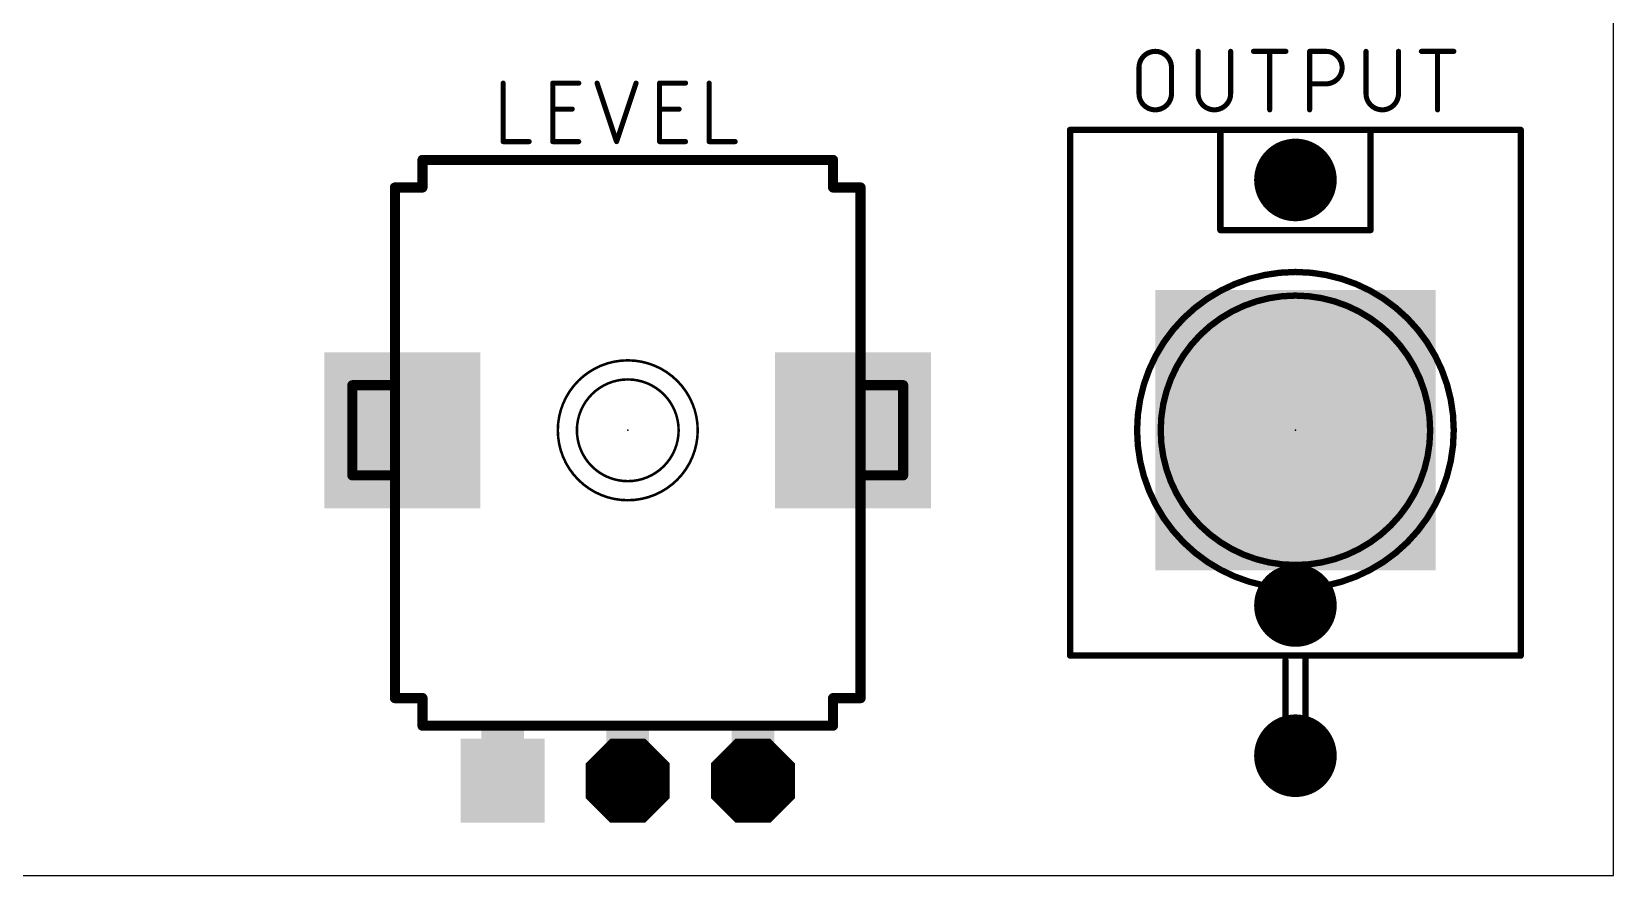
# Model space of a CAD drawing. Extents: x 0 to 59, y 0 to 102.
# Drawn here: x 27.46 to 59.05, y 0 to 16.85 of the extents above; entities that cross this region are included whole.
import ezdxf

# ---------------------------------------------------------------- set-up
doc = ezdxf.new("R2010")
doc.units = 0
for name, color, linetype in [('17', 110, 'CONTINUOUS'), ('18', 110, 'CONTINUOUS'), ('20', 31, 'CONTINUOUS'), ('21', 253, 'CONTINUOUS'), ('23', 53, 'CONTINUOUS'), ('25', 253, 'CONTINUOUS'), ('41', 12, 'CONTINUOUS'), ('51', 253, 'CONTINUOUS')]:
    doc.layers.add(name, color=color, linetype=linetype)

# ---------------------------------------------------------------- blocks, each defined once
blk = doc.blocks.new('RECT')
blk.add_solid([(-0.5, -0.5), (0.5, -0.5), (-0.5, 0.5), (0.5, 0.5)])
blk = doc.blocks.new('SQUAREP')
blk.add_solid([(-0.5, -0.5), (0.5, -0.5), (-0.5, 0.5), (0.5, 0.5)])
blk = doc.blocks.new('OCTAGONP')
at = {"const_width": 0.5}
blk.add_lwpolyline([(-0.25, -0.1036), (-0.25, 0.1036), (-0.1036, 0.25), (0.1036, 0.25), (0.25, 0.1036), (0.25, -0.1036), (0.1036, -0.25), (-0.1036, -0.25), (-0.25, -0.1036), (-0.25, 0.1036)], dxfattribs=at)
blk = doc.blocks.new('ROUNDP')
at = {"const_width": 0.5}
blk.add_lwpolyline([(0, -0.25, 1), (0, 0.25, 1), (0, -0.25)], format="xyb", dxfattribs=at)
blk = doc.blocks.new('ROUNDV')
at = {"const_width": 0.5}
blk.add_lwpolyline([(0, -0.25, 1), (0, 0.25, 1), (0, -0.25)], format="xyb", dxfattribs=at)

msp = doc.modelspace()

# ---------------------------------------------------------------- linework, layer by layer
at = {"layer": '20'}
for p, q in [((59.055, 0), (59.055, 99.06)), ((0, 0), (59.055, 0))]:
    msp.add_line(p, q, dxfattribs=at)
at = {"layer": '21'}
for points, const_width in [([(50.2299, 16.1346, 1), (49.5808, 16.1346)], 0.1016), ([(50.7873, 16.4592, 1), (50.7365, 16.4592)], 0.0508), ([(51.4364, 16.4592, 1), (51.3856, 16.4592)], 0.0508), ([(51.8668, 16.4846, 1), (51.8668, 16.4338)], 0.0508), ([(52.2167, 16.4592, 1), (52.1659, 16.4592)], 0.0508), ([(52.5159, 16.4338, 1), (52.5159, 16.4846)], 0.0508), ([(53.014, 16.4592, 1), (52.9632, 16.4592)], 0.0508), ([(52.9886, 16.4846, 1), (52.9886, 16.4338)], 0.0508), ([(53.3132, 15.8101, 1), (53.3132, 16.4592)], 0.1016), ([(53.3132, 16.4846, 1), (53.3132, 16.4338)], 0.0508), ([(53.3132, 16.4338, 1), (53.3132, 16.4846)], 0.0508), ([(54.1401, 16.4592, 1), (54.0893, 16.4592)], 0.0508), ([(54.7892, 16.4592, 1), (54.7384, 16.4592)], 0.0508), ([(55.2196, 16.4846, 1), (55.2196, 16.4338)], 0.0508), ([(55.5695, 16.4592, 1), (55.5187, 16.4592)], 0.0508), ([(55.8687, 16.4338, 1), (55.8687, 16.4846)], 0.0508), ([(49.6062, 16.1346, 1), (49.5554, 16.1346)], 0.0508), ([(49.5554, 16.1346, 1), (49.6062, 16.1346)], 0.0508), ([(50.2553, 16.1346, 1), (50.2045, 16.1346)], 0.0508), ([(50.2045, 16.1346, 1), (50.2553, 16.1346)], 0.0508), ([(52.9886, 15.8355, 1), (52.9886, 15.7847)], 0.0508), ([(53.3132, 15.8355, 1), (53.3132, 15.7847)], 0.0508), ([(53.3132, 15.7847, 1), (53.3132, 15.8355)], 0.0508), ([(49.5808, 15.6154, 1), (50.2299, 15.6154)], 0.1016), ([(49.6062, 15.6154, 1), (49.5554, 15.6154)], 0.0508), ([(49.5554, 15.6154, 1), (49.6062, 15.6154)], 0.0508), ([(50.2553, 15.6154, 1), (50.2045, 15.6154)], 0.0508), ([(50.2045, 15.6154, 1), (50.2553, 15.6154)], 0.0508), ([(50.7619, 15.6154, 1), (51.411, 15.6154)], 0.1016), ([(50.7873, 15.6154, 1), (50.7365, 15.6154)], 0.0508), ([(50.7365, 15.6154, 1), (50.7873, 15.6154)], 0.0508), ([(51.4364, 15.6154, 1), (51.3856, 15.6154)], 0.0508), ([(51.3856, 15.6154, 1), (51.4364, 15.6154)], 0.0508), ([(54.1147, 15.6154, 1), (54.7638, 15.6154)], 0.1016), ([(54.1401, 15.6154, 1), (54.0893, 15.6154)], 0.0508), ([(54.0893, 15.6154, 1), (54.1401, 15.6154)], 0.0508), ([(54.7892, 15.6154, 1), (54.7384, 15.6154)], 0.0508), ([(54.7384, 15.6154, 1), (54.7892, 15.6154)], 0.0508), ([(52.1659, 15.2908, 1), (52.2167, 15.2908)], 0.0508), ([(52.9632, 15.2908, 1), (53.014, 15.2908)], 0.0508), ([(55.5187, 15.2908, 1), (55.5695, 15.2908)], 0.0508), ([(48.205, 14.9218, 1), (48.205, 14.8582)], 0.0635), ([(48.2368, 14.89, 1), (48.1733, 14.89)], 0.0635), ([(51.205, 14.9218, 1), (51.205, 14.8582)], 0.0635), ([(51.2368, 14.89, 1), (51.1733, 14.89)], 0.0635), ([(51.205, 14.8582, 1), (51.205, 14.9218)], 0.0635), ([(54.205, 14.9218, 1), (54.205, 14.8582)], 0.0635), ([(54.2368, 14.89, 1), (54.1733, 14.89)], 0.0635), ([(54.205, 14.8582, 1), (54.205, 14.9218)], 0.0635), ([(57.2368, 14.89, 1), (57.1733, 14.89)], 0.0635), ([(57.205, 14.8582, 1), (57.205, 14.9218)], 0.0635), ([(35.27, 14.3408, 1), (35.27, 14.2392)], 0.1016), ([(35.3208, 14.29, 1), (35.2192, 14.29)], 0.1016), ([(43.5208, 14.29, 1), (43.4192, 14.29)], 0.1016), ([(43.47, 14.2392, 1), (43.47, 14.3408)], 0.1016), ([(34.72, 13.7908, 1), (34.72, 13.6892)], 0.1016), ([(34.7708, 13.74, 1), (34.6692, 13.74)], 0.1016), ([(35.2192, 13.74, 1), (35.3208, 13.74)], 0.1016), ([(35.27, 13.6892, 1), (35.27, 13.7908)], 0.1016), ([(43.47, 13.7908, 1), (43.47, 13.6892)], 0.1016), ([(43.4192, 13.74, 1), (43.5208, 13.74)], 0.1016), ([(44.0708, 13.74, 1), (43.9692, 13.74)], 0.1016), ([(44.02, 13.6892, 1), (44.02, 13.7908)], 0.1016), ([(51.205, 12.9218, 1), (51.205, 12.8582)], 0.0635), ([(54.205, 12.8582, 1), (54.205, 12.9218)], 0.0635), ([(51.1733, 12.89, 1), (51.2368, 12.89)], 0.0635), ([(54.1733, 12.89, 1), (54.2368, 12.89)], 0.0635), ([(52.705, 5.7277, 1), (52.705, 12.0523, 1), (52.705, 5.7277)], 0.127), ([(34.6692, 11.54, 1), (34.7708, 11.54)], 0.1016), ([(43.9692, 11.54, 1), (44.0708, 11.54)], 0.1016), ([(52.705, 6.1993, 1), (52.705, 11.5807, 1), (52.705, 6.1993)], 0.127), ([(39.37, 7.493, 1), (39.37, 10.287, 1), (39.37, 7.493)], 0.0508), ([(39.37, 7.874, 1), (39.37, 9.906, 1), (39.37, 7.874)], 0.0508), ([(34.7708, 6.74, 1), (34.6692, 6.74)], 0.1016), ([(44.0708, 6.74, 1), (43.9692, 6.74)], 0.1016), ([(48.205, 4.4218, 1), (48.205, 4.3583)], 0.0635), ([(52.9368, 4.39, 1), (52.8732, 4.39)], 0.0635), ([(52.905, 4.4218, 1), (52.905, 4.3583)], 0.0635), ([(52.905, 4.3583, 1), (52.905, 4.4218)], 0.0635), ([(57.205, 4.3583, 1), (57.205, 4.4218)], 0.0635), ([(48.1733, 4.39, 1), (48.2368, 4.39)], 0.0635), ([(52.5368, 4.29, 1), (52.4733, 4.29)], 0.0635), ([(57.1733, 4.39, 1), (57.2368, 4.39)], 0.0635), ([(34.72, 3.5908, 1), (34.72, 3.4892)], 0.1016), ([(34.6692, 3.54, 1), (34.7708, 3.54)], 0.1016), ([(35.3208, 3.54, 1), (35.2192, 3.54)], 0.1016), ([(35.27, 3.4892, 1), (35.27, 3.5908)], 0.1016), ([(43.47, 3.5908, 1), (43.47, 3.4892)], 0.1016), ([(43.5208, 3.54, 1), (43.4192, 3.54)], 0.1016), ([(43.9692, 3.54, 1), (44.0708, 3.54)], 0.1016), ([(44.02, 3.4892, 1), (44.02, 3.5908)], 0.1016), ([(35.27, 3.0408, 1), (35.27, 2.9392)], 0.1016), ([(35.2192, 2.99, 1), (35.3208, 2.99)], 0.1016), ([(43.4192, 2.99, 1), (43.5208, 2.99)], 0.1016), ([(43.47, 2.9392, 1), (43.47, 3.0408)], 0.1016), ([(52.505, 2.2218, 1), (52.505, 2.1582)], 0.0635), ([(52.4733, 2.19, 1), (52.5368, 2.19)], 0.0635), ([(52.8732, 2.19, 1), (52.9368, 2.19)], 0.0635), ([(52.905, 2.1582, 1), (52.905, 2.2218)], 0.0635)]:
    msp.add_lwpolyline(points, format="xyb", dxfattribs=dict(at, const_width=const_width))
for points, const_width in [([(50.7619, 16.4592), (50.7619, 15.6154)], 0.1016), ([(51.411, 15.6154), (51.411, 16.4592)], 0.1016), ([(51.8668, 16.4592), (52.5159, 16.4592)], 0.1016), ([(52.1913, 15.2908), (52.1913, 16.4592)], 0.1016), ([(52.9886, 15.2908), (52.9886, 16.4592)], 0.1016), ([(52.9886, 16.4592), (53.3132, 16.4592)], 0.1016), ([(54.1147, 16.4592), (54.1147, 15.6154)], 0.1016), ([(54.7638, 15.6154), (54.7638, 16.4592)], 0.1016), ([(55.2196, 16.4592), (55.8687, 16.4592)], 0.1016), ([(55.5441, 15.2908), (55.5441, 16.4592)], 0.1016), ([(49.5808, 15.6154), (49.5808, 16.1346)], 0.1016), ([(50.2299, 16.1346), (50.2299, 15.6154)], 0.1016), ([(53.3132, 15.8101), (52.9886, 15.8101)], 0.1016), ([(48.205, 14.89), (51.205, 14.89)], 0.127), ([(48.205, 14.89), (48.205, 4.39)], 0.127), ([(51.205, 14.89), (54.205, 14.89)], 0.127), ([(51.205, 14.89), (51.205, 12.89)], 0.127), ([(54.205, 14.89), (57.205, 14.89)], 0.127), ([(54.205, 12.89), (54.205, 14.89)], 0.127), ([(57.205, 4.39), (57.205, 14.89)], 0.127), ([(35.27, 14.29), (43.47, 14.29)], 0.2032), ([(35.27, 14.29), (35.27, 13.74)], 0.2032), ([(43.47, 13.74), (43.47, 14.29)], 0.2032), ([(35.27, 13.74), (34.72, 13.74)], 0.2032), ([(34.72, 11.54), (34.72, 13.74)], 0.2032), ([(44.02, 13.74), (43.47, 13.74)], 0.2032), ([(44.02, 13.74), (44.02, 11.54)], 0.2032), ([(51.205, 12.89), (54.205, 12.89)], 0.127), ([(34.72, 3.54), (34.72, 6.74)], 0.2032), ([(44.02, 6.74), (44.02, 3.54)], 0.2032), ([(48.205, 4.39), (52.905, 4.39)], 0.127), ([(52.905, 4.39), (57.205, 4.39)], 0.127), ([(52.905, 2.19), (52.905, 4.39)], 0.127), ([(52.505, 4.29), (52.505, 2.19)], 0.127), ([(34.72, 3.54), (35.27, 3.54)], 0.2032), ([(35.27, 3.54), (35.27, 2.99)], 0.2032), ([(43.47, 3.54), (44.02, 3.54)], 0.2032), ([(43.47, 2.99), (43.47, 3.54)], 0.2032), ([(43.47, 2.99), (35.27, 2.99)], 0.2032), ([(52.505, 2.19), (52.905, 2.19)], 0.127)]:
    msp.add_lwpolyline(points, dxfattribs=dict(at, const_width=const_width))
at = {"layer": '23'}
for p in [(39.37, 8.89), (52.705, 8.89)]:
    msp.add_point(p, dxfattribs=at)
at = {"layer": '25', "const_width": 0.1016}
for points in [[(36.8808, 15.8242), (36.8808, 14.6558)], [(37.8714, 14.6558), (37.8714, 15.8242)], [(37.8714, 15.8242), (38.3907, 15.8242)], [(38.7567, 15.8242), (39.1462, 14.6558)], [(39.1462, 14.6558), (39.5357, 15.8242)], [(40.005, 14.6558), (40.005, 15.8242)], [(40.005, 15.8242), (40.5243, 15.8242)], [(40.9956, 15.8242), (40.9956, 14.6558)], [(37.8714, 15.3049), (38.2609, 15.3049)], [(40.005, 15.3049), (40.3945, 15.3049)], [(36.8808, 14.6558), (37.4001, 14.6558)], [(38.3907, 14.6558), (37.8714, 14.6558)], [(40.5243, 14.6558), (40.005, 14.6558)], [(40.9956, 14.6558), (41.5149, 14.6558)]]:
    msp.add_lwpolyline(points, dxfattribs=at)
at = {"layer": '25', "const_width": 0.0508}
for points in [[(36.9062, 15.8242, 1), (36.8554, 15.8242)], [(37.8968, 15.8242, 1), (37.846, 15.8242)], [(37.8714, 15.8496, 1), (37.8714, 15.7988)], [(38.3907, 15.7988, 1), (38.3907, 15.8496)], [(38.7808, 15.8322, 1), (38.7326, 15.8162)], [(39.5598, 15.8162, 1), (39.5116, 15.8322)], [(40.0304, 15.8242, 1), (39.9796, 15.8242)], [(40.005, 15.8496, 1), (40.005, 15.7988)], [(40.5243, 15.7988, 1), (40.5243, 15.8496)], [(41.021, 15.8242, 1), (40.9702, 15.8242)], [(37.8714, 15.3303, 1), (37.8714, 15.2795)], [(38.2609, 15.2795, 1), (38.2609, 15.3303)], [(40.005, 15.3303, 1), (40.005, 15.2795)], [(40.3945, 15.2795, 1), (40.3945, 15.3303)], [(36.8808, 14.6812, 1), (36.8808, 14.6304)], [(36.8554, 14.6558, 1), (36.9062, 14.6558)], [(37.4001, 14.6304, 1), (37.4001, 14.6812)], [(37.8714, 14.6812, 1), (37.8714, 14.6304)], [(37.846, 14.6558, 1), (37.8968, 14.6558)], [(38.3907, 14.6304, 1), (38.3907, 14.6812)], [(39.1221, 14.6638, 1), (39.1703, 14.6478)], [(39.1221, 14.6478, 1), (39.1703, 14.6638)], [(40.005, 14.6812, 1), (40.005, 14.6304)], [(39.9796, 14.6558, 1), (40.0304, 14.6558)], [(40.5243, 14.6304, 1), (40.5243, 14.6812)], [(40.9956, 14.6812, 1), (40.9956, 14.6304)], [(40.9702, 14.6558, 1), (41.021, 14.6558)], [(41.5149, 14.6304, 1), (41.5149, 14.6812)]]:
    msp.add_lwpolyline(points, format="xyb", dxfattribs=at)
at = {"layer": '51', "const_width": 0.2032}
for points in [[(34.72, 3.54), (34.72, 13.74)], [(44.02, 13.74), (44.02, 3.54)], [(34.62, 9.79), (33.87, 9.79)], [(33.87, 9.79), (33.87, 7.99)], [(44.87, 9.79), (44.12, 9.79)], [(44.87, 7.99), (44.87, 9.79)], [(33.87, 7.99), (34.62, 7.99)], [(44.12, 7.99), (44.87, 7.99)]]:
    msp.add_lwpolyline(points, dxfattribs=at)
at = {"layer": '51', "const_width": 0.1016}
for points in [[(34.7708, 13.74, 1), (34.6692, 13.74)], [(44.0708, 13.74, 1), (43.9692, 13.74)], [(33.87, 9.8408, 1), (33.87, 9.7392)], [(33.9208, 9.79, 1), (33.8192, 9.79)], [(34.62, 9.7392, 1), (34.62, 9.8408)], [(44.12, 9.8408, 1), (44.12, 9.7392)], [(44.9208, 9.79, 1), (44.8192, 9.79)], [(44.87, 9.7392, 1), (44.87, 9.8408)], [(33.87, 8.0408, 1), (33.87, 7.9392)], [(33.8192, 7.99, 1), (33.9208, 7.99)], [(34.62, 7.9392, 1), (34.62, 8.0408)], [(44.12, 8.0408, 1), (44.12, 7.9392)], [(44.8192, 7.99, 1), (44.9208, 7.99)], [(44.87, 7.9392, 1), (44.87, 8.0408)], [(34.6692, 3.54, 1), (34.7708, 3.54)], [(43.9692, 3.54, 1), (44.0708, 3.54)]]:
    msp.add_lwpolyline(points, format="xyb", dxfattribs=at)

# ---------------------------------------------------------------- block references
at = {"layer": '17', "xscale": 1.65, "yscale": 1.65}
for p in [(52.705, 13.89), (52.705, 13.89), (52.705, 5.39), (52.705, 5.39), (52.705, 2.39), (52.705, 2.39)]:
    msp.add_blockref('ROUNDP', p, dxfattribs=at)
at = {"layer": '17', "rotation": 270}
for name, p, xscale, yscale in [('SQUAREP', (34.87, 8.89), 3.116, 3.116), ('SQUAREP', (34.87, 8.89), 3.116, 3.116), ('SQUAREP', (43.87, 8.89), 3.116, 3.116), ('SQUAREP', (43.87, 8.89), 3.116, 3.116), ('SQUAREP', (36.87, 1.89), 1.6764, 1.6764), ('SQUAREP', (36.87, 1.89), 1.6764, 1.6764), ('OCTAGONP', (39.37, 1.89), 1.6764, 1.6764), ('OCTAGONP', (39.37, 1.89), 1.6764, 1.6764), ('OCTAGONP', (41.87, 1.89), 1.6764, 1.6764), ('OCTAGONP', (41.87, 1.89), 1.6764, 1.6764)]:
    msp.add_blockref(name, p, dxfattribs=dict(at, xscale=xscale, yscale=yscale))
at = {"layer": '18', "xscale": 0.7564, "yscale": 0.7564}
msp.add_blockref('ROUNDV', (41.91, 1.89), dxfattribs=at)
msp.add_blockref('ROUNDV', (41.91, 1.89), dxfattribs=at)
at = {"layer": '41', "xscale": 5.6, "yscale": 5.6}
msp.add_blockref('RECT', (52.705, 8.89), dxfattribs=at)
at = {"layer": '51', "xscale": 0.85, "yscale": 1.325}
for p in [(36.87, 2.2275), (39.37, 2.2275), (41.87, 2.2275)]:
    msp.add_blockref('RECT', p, dxfattribs=at)

doc.saveas('drawing.dxf')
